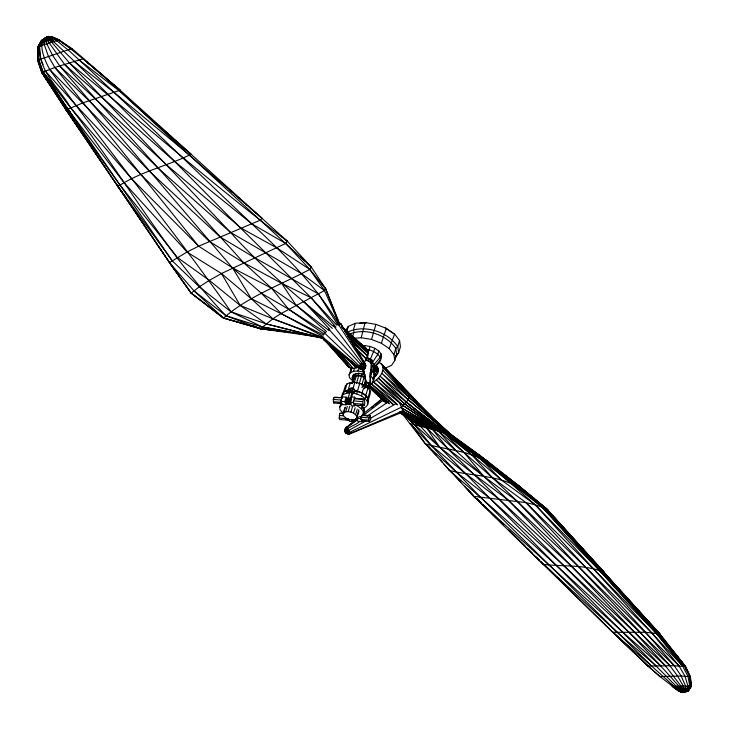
<?xml version="1.0" encoding="UTF-8"?>
<svg xmlns="http://www.w3.org/2000/svg" width="729" height="729" viewBox="0 0 729 729"><rect width="100%" height="100%" fill="white"/><g stroke="black" fill="none" stroke-linecap="round" stroke-linejoin="round"><path stroke-width="1.09" d="M317.634 336.707L260.408 328.761L223.502 318.072L190.943 292.894L169.483 262.668L66.12 109.988L41.808 72.572L37.662 60.27L37.662 47.23L41.416 40.669L47.686 36.587L52.187 36.906L59.049 39.931L71.943 48.57L120.139 90.186L287.381 241.263L311.365 267.178L325.708 288.812L339.623 324.104M341.719 403.593L333.736 402.973L333.244 399.41L334.556 397.132L342.539 397.752L333.8 397.533M348.954 420.278L339.769 419.567L339.176 418.072L339.842 413.343L342.748 413.042M350.221 403.839L347.35 404.094L346.84 400.385L347.414 398.426L348.198 398.007L350.284 398.171L350.822 399.538L352.499 394.006L352.007 392.749L349.747 392.576L348.562 391.072L349.136 389.113L351.141 387.855L353.392 388.028L355.078 390.79L354.504 392.749L352.499 394.006M349.428 404.249L348.927 400.54L349.501 398.59L350.284 398.171L352.007 392.749L354.012 391.491L354.586 389.532M370.305 415.603L369.002 417.881L361.019 417.261L360.992 419.512L368.974 420.132L369.494 421.435L370.797 419.157L370.305 415.603L362.322 414.983M363.334 405.688L362.778 401.615L363.406 399.465L364.272 399.009L364.828 403.082L364.199 405.233L363.334 405.688L354.148 404.978M368.974 420.132L369.002 417.881M363.097 369.639L365.457 381.44L364.108 386.024L368.282 388.32L370.068 383.427L370.441 372.273M370.551 363.397L372.054 360.172L367.097 357.438M369.995 376.939L370.241 372.41M368.282 388.32L370.068 383.427L371.216 362.805L365.767 359.798M401.442 412.049L438.421 431.158L464.054 452.536L492.831 478.087L525.955 502.609L645.648 632.271L674.343 665.714L681.178 676.02L685.588 686.107L685.287 690.864L683.018 692.532L678.672 690.983L659.672 676.321L648.063 666.078L612.324 631.824L648.464 666.397L659.991 676.585L681.178 676.02L690.399 676.722L685.606 666.57L659.882 633.984L546.285 508.523C515.184 482.498 483.4 457.238 450.185 433.946L447.761 432.352M328.843 330.419L296.12 305.241L271.489 288.155L232.569 267.944L198.625 246.192L54.83 67.478L48.314 56.097L44.305 44.624L44.761 39.33L47.312 36.742L41.416 40.669L38.3 46.866L38.692 59.687L43.066 71.87L75.515 120.185M374.633 376.893C378.141 374.46 380.365 368.573 375.845 365.931M397.569 404.677L373.421 381.841C379.955 378.925 387.928 366.878 379.089 362.413M687.811 686.937L687.42 690.928L683.018 692.532L685.442 690.691L688.167 691.119L691.338 686.545L690.399 676.722L689.607 676.476L690.855 686.39L688.167 691.119L683.109 692.541L686.454 690.782L687.037 688.85M488.767 464.182L535.214 504.823L651.553 632.654L679 665.85L684.987 676.138L687.966 686.18L687.42 691.01L683.109 692.541L686.481 690.91L687.93 691.037L690.81 686.481L689.543 676.621L684.558 666.443L656.182 633.264L542.385 507.411L517.954 486.817L488.858 464.045M373.421 381.841L402.763 405.351C406.381 402.745 410.637 398.244 408.814 393.45L381.139 363.443M339.395 325.161C316.668 286.297 284.501 254.539 251.942 223.94C190.624 166.057 130.609 106.789 68.262 49.991C61.746 45.335 56.087 38.746 48.169 36.45L51.823 36.915L59.049 39.931C105.596 74.905 146.292 117.096 191.071 154.247C167.533 166.066 140.323 171.561 118.007 186.442L172.299 260.891L199.318 286.834L231.002 311.839L266.012 323.831L323.339 338.265L262.294 326.938L231.002 311.839C173.174 229.125 108.393 151.413 49.581 69.346C45.034 60.48 40.305 50.456 42.318 40.268L47.203 36.787L41.735 40.487L37.662 47.23L37.762 60.297L41.936 72.618L66.284 110.043L169.729 262.832L191.171 293.113L223.502 318.072L260.262 328.588L273.585 330.219M346.448 401.834L346.075 402.49L345.564 401.196L346.475 399.61M509.863 480.293L547.679 510.355L659.681 634.066L685.451 666.625L690.272 676.767L691.338 686.545L687.966 686.18L686.481 690.91L685.287 690.864L682.909 692.514L683.911 691.256L682.8 692.504L683.027 690.882L681.068 686.18L665.495 665.85L634.43 632.143L508.14 500.058L483.81 476.347L432.607 429.481L400.011 412.341M362.842 360.408L364.518 361.939C367.298 358.431 369.822 352.927 366.651 348.909L341.974 326.647M402.7 412.013L350.476 433.655C346.968 435.742 343.022 431.058 345.674 427.969L357.246 418.592M345.592 428.333L346.794 426.994L347.368 427.486L350.476 433.655L349.893 433.163M346.548 432.78C343.751 431.86 345.664 429.791 346.293 433.336C344.662 432.097 344.443 429.654 345.674 427.969L347.988 431.131L349.073 434.119L346.075 433.154C343.76 430.648 349.209 435.851 350.558 433.254L402.973 410.764L399.911 403.647M322.418 337.336L323.494 339.842L359.224 368.464L362.331 369.649C365.029 368.728 365.074 364.837 363.58 362.86L337.664 323.357M364.327 368.099L364.618 368.564L363.899 369.038L362.814 369.056L363.242 367.507L364.947 367.061L364.965 368.036L364.035 368.236L360.162 366.815L324.141 332.652M364.846 365.794L365.247 364.309L351.096 341.3M366.988 357.082L370.004 346.439L374.888 348.334L378.798 350.995L381.139 354.021C382.743 359.178 378.588 363.552 374.97 366.578M348.198 398.007L349.747 392.576M346.776 331.549L348.289 326.41L355.351 323.284L365.056 322.555L376.027 324.396M355.351 323.284L353.538 329.444L353.911 332.132L352.371 337.381M341.573 398.754L342.348 393.742L344.152 391.427L349.419 389.988M346.603 403.019L346.075 404.823L342.083 404.522L340.835 401.36L342.174 396.822L346.166 397.132L347.405 400.294M343.231 392.949L345.245 386.115L346.968 383.91C352.49 381.048 359.078 382.679 364.391 385.249M341.445 396.813L343.25 394.507L344.152 391.427M353.41 381.632L349.428 377.595L349.045 374.879L351.56 368.163M343.623 413.717L339.96 409.698L339.787 407.074L340.561 404.44L340.68 406.19M346.968 383.91L344.671 391.71L347.186 390.735M365.056 322.555L361.247 337.746L354.103 338.274M349.045 374.879L350.512 372.665L352.052 367.425M339.787 407.074L341.937 403.219M343.25 394.507L346.767 393.141L347.678 390.061M348.034 390.407L350.33 382.597M350.512 372.665L353.592 371.298L354.522 368.154M346.075 404.823L344.826 401.67L346.166 397.132M353.419 381.003L352.134 377.795L353.729 374.332L358.841 373.157L365.329 374.934M352.134 377.795L353.729 374.332M359.051 411.238L356.29 419.011C351.979 421.207 345.983 419.394 343.286 415.457L343.067 413.881L344.972 407.393M351.979 383.6L354.422 376.911C357.903 375.007 362.377 376.155 365.466 378.36M343.067 413.881L345.51 407.192M347.733 399.62L348.371 397.46M352.508 383.399L354.422 376.911M353.155 376.255L355.315 375.298L355.88 373.385M364.391 347.259L364.883 345.601L370.004 346.439M343.915 412.596L345.71 411.803L347.296 406.399M354.303 382.607L356.208 376.118M353.592 371.298L357.839 370.988L359.069 366.787M353.1 388.256L354.823 382.397M354.677 397.232L353.146 402.426L354.567 406.044L351.515 405.807L350.093 402.189L351.615 396.995L354.677 397.232L355.087 398.298L364.272 399.009M355.315 375.298L358.276 375.08L358.841 373.157M345.71 411.803L348.17 411.621L349.756 406.208M356.445 383.5L358.668 375.927M361.247 337.746L371.535 339.432L375.927 324.341L386.297 328.369L394.599 334.019L399.565 340.443L400.449 346.658L398.635 352.818L395.282 357.866M358.276 375.08L361.593 375.626L362.158 373.704M357.839 370.988L362.586 371.763L363.206 369.667M348.17 411.621L350.922 412.067L352.517 406.664M359.197 383.955L361.429 376.383M362.313 408.313L365.84 406.946L367.635 404.631L367.452 401.725L365.293 398.663L361.502 395.911L356.654 393.897L359.752 383.326L359.461 384.247M357.146 417.726L356.918 416.159L353.556 413.088L355.151 407.684M361.83 384.976L364.053 377.403M339.176 418.072L348.362 418.783L349.373 421.344L352.426 421.572L353.036 419.503M374.888 348.334L370.268 359.515M355.661 414.528L357.256 409.115M364.254 385.331L365.53 381.003M361.502 395.911L362.404 392.84L354.686 390.288L353.884 389.286M368.746 385.085L371.836 383.718L373.303 381.513L372.92 378.798L370.751 375.991L372.291 370.751L371.744 365.047L372.537 362.349L377.822 354.321L378.798 350.995M356.918 416.159L358.832 409.662M361.857 387.482L366.405 384.32L366.778 383.053L368.072 383.035L369.002 384.274L368.628 385.55L364.081 388.703M356.29 419.011L357.884 413.607M356.536 417.562L361.848 416.232L363.479 414.136L363.306 411.511L361.356 408.741L362.131 406.108L360.418 404.868M368.008 387.874L370.059 390.799L370.241 393.569L367.945 401.378L367.762 398.599L365.703 395.683L368.008 387.874L366.195 386.561M372.537 362.349L374.168 364.454L374.451 366.496L373.658 369.184L374.843 376.273L373.303 381.513M384.894 368.309L391.591 365.347L394.763 360.563L393.933 354.677L389.222 348.599L381.367 343.25L386.297 328.369M365.293 398.663L366.195 395.592L362.404 392.84M360.627 418.583L356.636 418.282L357.884 421.435L361.866 421.745L360.627 418.583L361.019 417.261M363.306 411.511L364.081 408.878L362.131 406.108M372.92 378.798L374.46 373.558L373.376 367.152L374.168 364.454L380.164 357.347L381.139 354.021M371.836 383.718L372.455 381.622M367.762 398.599L370.059 390.799M363.479 414.136L364.254 411.502L364.081 408.878M367.452 401.725L368.355 398.645L366.195 395.592M378.998 362.65L379.727 360.162M361.866 421.745L362.258 420.423L364.254 420.578M367.635 404.631L368.546 401.561L368.355 398.645M389.222 348.599L394.599 334.019M393.933 354.677L395.783 348.389L397.752 346.603L399.565 340.443M394.763 360.563L396.612 354.267L395.783 348.389C386.115 334.21 364.974 327.449 349.136 334.256M364.108 386.024L365.903 381.13L363.352 368.136M42.127 44.351L43.521 39.667L47.203 36.787L41.735 40.487L38.291 46.948L38.673 59.824L43.057 72.034L67.733 109.232L172.299 260.891L169.483 262.668L191.171 293.113L199.318 286.834L209.332 280.355L221.479 273.53L285.686 243.45L287.381 241.263L281.385 236.333M323.321 338.22L272.865 318.792L251.286 298.726L221.479 273.53L186.988 252.043L124.048 182.678L67.733 109.232L41.936 72.618L37.662 60.27L38.673 59.824L37.662 47.23L41.626 45.572L43.412 39.813L47.312 36.742L43.521 39.667L43.786 41.544M43.111 64.717L40.696 58.73L39.557 46.273L41.735 40.487L47.203 36.787L42.373 40.177L39.448 46.437C38.263 71.096 59.359 88.136 70.667 107.819C123.675 176.099 165.802 253.282 226.017 315.775L260.408 328.761L273.94 330.392M39.448 46.437L41.735 40.487M683.191 692.55L687.93 691.037L689.834 686.189L691.338 686.545L689.543 676.621M683.109 692.541L687.93 691.037L689.844 686.335L687.994 676.394L682.672 666.16L656.182 633.264L593.379 568.738L525.955 502.609L473.659 496.331L425.299 443.761L402.517 414.045M39.557 46.273L42.373 40.177L41.845 45.289L38.3 46.866M38.291 46.948L41.416 40.669M351.797 382.944L352.8 380.921M352.189 382.78L353.182 380.775M351.961 382.935L353 380.902M689.844 686.335L687.42 691.01L689.834 686.189L687.903 685.943M688.167 691.119L690.81 686.481M687.93 691.037L690.855 686.39M345.491 330.62L348.289 326.41M373.376 378.479L374.843 376.273L374.46 373.558L370.478 369.512M395.555 355.861L398.635 352.818L397.752 346.603C387.336 331.367 364.354 324.177 347.478 332.123M253.036 325.69L260.408 328.761L272.865 318.792L281.13 313.516L324.496 290.57L325.708 288.812L320.295 281.713M307.41 263.297L311.365 267.178L309.77 269.375C280.756 284.993 248.607 296.056 223.502 318.072L193.896 290.798L169.729 262.832L66.12 109.988L67.761 108.986L70.531 112.539M45.881 38.746L47.44 36.678L44.706 39.193L47.567 36.632L47.267 38.509L49.271 43.047L64.544 64.389L243.641 262.713L271.489 288.155L288.638 309.233L324.25 334.155M363.17 412.896L364.254 411.502M349.911 389.887L351.806 388.694L352.9 389.505L352.353 391.355L350.212 391.191L349.911 389.887L350.212 391.191M350.048 390.234L350.622 388.994M350.075 390.844L352.216 391.008L352.763 389.158M402.763 405.679L401.633 407.074L350.13 432.069C348.644 435.14 343.487 430.119 345.728 432.671M682.8 692.504L684.166 690.864L683.346 686.126L677.578 676.047L669.951 665.741L640.08 632.152L517.134 501.178L492.831 478.087L471.873 454.887L449.957 435.969M250.074 207.856L262.003 218.308L260.444 220.112L198.625 246.192L186.988 252.043L172.299 260.891M350.585 369.63L351.979 368.081M364.965 368.036L365.776 365.338L364.792 363.233L340.808 323.576L338.93 323.002M370.733 363.343L371.216 362.805M190.943 292.894L223.302 317.853L260.262 328.588L261.72 327.029M374.451 366.496L380.574 360.272L380.164 357.347C377.139 352.49 371.453 349.966 365.949 349.255M45.526 70.704L41.808 72.572L54.83 67.478L83.07 58.776L120.139 90.186L82.951 102.862L66.12 109.988L90.779 144.069M362.477 414.391L382.525 398.289M41.626 45.572L44.305 44.624L43.412 39.813L52.187 36.906L60.106 41.189M322.063 336.506L359.78 368.181L360.208 369.175L362.814 369.056L365.12 367.471L365.739 366.45L364.792 363.233L361.948 363.288L360.336 364.4L358.759 367.389L359.224 368.464L360.427 368.838M346.703 427.394L354.668 421.116M371.489 407.876L373.266 406.481M375.034 405.087L381.231 400.203M44.305 44.624L59.049 39.931M38.673 59.824L71.943 48.57M83.07 58.776L83.707 58.284M357.228 420.004C354.303 422.774 343.031 428.005 345.701 432.507M363.498 415.248L384.092 399.61M120.094 184.601L117.806 186.323L125.898 197.277M685.442 690.691L682.909 692.514L684.166 690.864L685.287 690.864L683.346 686.126L672.174 686.299L678.672 690.983L684.166 690.864L681.068 686.18M362.231 386.206L366.778 383.053M368.628 385.55L367.325 385.568L363.498 388.229L362.085 393.059L354.494 390.58M364.618 368.564L362.331 369.649L361.147 368.628L362.258 366.514L364.555 365.42L365.411 365.694L364.035 368.236L359.78 368.181L361.238 365.42L362.732 364.4L365.357 364.345M365.457 381.44L370.068 383.427M359.497 421.198C357.903 425.089 343.077 427.622 346.33 433.181M366.96 416.177L388.439 401.734M365.885 420.925L345.537 432.188M370.76 418.127L396.12 403.611M37.662 60.27L40.696 58.73M333.736 402.973L334.493 402.572M355.087 398.298L354.23 398.754L363.406 399.465M347.35 404.094L348.134 403.675M353.756 420.405L356.627 420.15M362.258 420.423L361.502 420.824L369.494 421.435M686.454 690.782L683.018 692.532L686.481 690.91L685.588 686.107L683.346 686.126M358.194 366.979C354.968 368.81 350.038 369.375 347.642 365.976M464.573 486.225L473.659 496.331L612.807 632.316L645.648 632.271L659.882 633.984L546.012 509.225L494.672 468.683M341.418 404.978L343.013 404.358M648.063 666.078L674.343 665.714L685.606 666.57L674.981 653.512M364.3 367.607C363.261 370.751 365.393 364.773 361.948 363.288L333.344 325.544M359.825 323.284L366.322 322.801M362.14 345.801L364.883 345.601M346.767 393.141L349.592 393.013M345.674 403.693L350.731 403.902M372.054 360.172L367.516 358.003M685.588 686.107L687.966 686.18M362.641 368.646L363.452 368.701M347.414 398.426L349.501 398.59M345.737 400.002L351.178 400.431M333.244 399.41L341.227 400.03L341.199 402.28L333.217 401.67M346.84 400.385L348.927 400.54M362.778 401.615L353.592 400.904L353.565 403.483L362.75 404.194M345.564 401.196L351.013 401.624M340.835 401.36L344.826 401.67M350.093 402.189L353.146 402.426M345.71 402.226L351.159 402.654M349.346 402.745L351.524 402.909M346.813 402.727L348.899 402.891M337.481 402.809L340.479 403.037M361.137 404.996L364.199 405.233M339.842 413.343L343.924 413.653M361.575 415.384L369.557 416.004M339.213 415.494L343.295 415.803M355.387 418.792L357.565 418.965L357.42 417.936M355.752 419.057L357.93 419.23M345.737 419.503L348.799 419.74M260.262 328.588L263.634 328.888M265.875 329.098L268.117 329.298M276.2 330.665L279.581 331.066M281.841 331.34L285.23 331.741M287.481 332.014L289.741 332.287M276.92 330.629L279.134 330.902M282.469 331.312L284.693 331.586M288.019 331.996L290.242 332.26M48.169 36.45L52.023 37.033L58.73 40.177L71.433 48.971M596.331 564.355L603.958 572.055L547.679 510.355L523.103 490.699C502.099 474.615 473.713 476.793 449.192 470.369L444.043 464.327M289.987 331.75L262.294 326.938L226.017 315.775L193.896 290.798M292.211 332.132L297.751 333.098M299.965 333.481L302.18 333.873M353.547 393.314L356.654 393.897M412.568 425.7L425.299 443.761C445.2 449.829 467.335 449.966 485.332 461.439M339.049 323.202L340.808 323.576L341.883 326.082M525.955 502.609C533.409 504.359 541.246 505.962 547.679 510.355L518.164 485.323C471.745 449.346 421.945 417.671 378.315 378.169L404.695 403.875L490.681 466.041L521.49 489.223M336.643 325.098L311.046 297.714L265.766 252.817C192.492 181.494 122.909 106.097 48.059 36.477L52.187 36.906L58.73 40.177M323.22 338.466L266.012 323.831L240.187 305.442L209.332 280.355L177.439 257.547L120.012 185.057L66.284 110.043L41.808 72.572L67.761 108.986M48.059 36.477L51.03 37.37L54.256 41.562L48.515 38.127L47.686 36.587L47.103 38.309L47.567 36.632L46.009 38.91L46.784 43.822L52.278 54.803L59.678 65.902L232.569 267.944L261.41 293.268L281.13 313.516L322.947 336.424M682.462 663.691L685.606 666.57L658.56 633.747L546.012 509.225M362.832 369.129L363.899 369.038L363.862 367.079M323.685 337.582L272.865 318.792L240.187 305.442L221.479 273.53M371.535 339.432L381.367 343.25M362.586 371.763L364.4 372.464M361.593 375.626L364.755 376.857M350.922 412.067L353.556 413.088M656.364 630.995L659.882 633.984L608.606 577.723L610.838 580.293M354.422 404.795L357.93 406.253L361.356 408.741M448.973 435.495L401.533 411.967M352.9 389.505L351.806 388.694M45.316 71.032L76.18 105.441L140.788 174.523L209.278 241.381L243.641 262.713L281.567 283.271L311.046 297.714L335.96 327.23M400.166 412.186L438.421 431.158L444.079 433.154L471.873 454.887L501.652 480.201L535.214 504.823L599.284 570.333L658.56 633.747L685.451 666.625M376.219 366.887L377.385 367.471L375.809 365.931M323.567 335.039L251.286 298.726L232.569 267.944M603.676 572.21C584.658 564.173 563.307 566.861 543.233 564.319L508.55 530.001M399.383 412.049L432.607 429.481L438.421 431.158L456.044 450.577M448.964 435.441L402.126 410.646L444.079 433.154L464.054 452.536L483.81 476.347L517.134 501.178L585.806 567.435L651.553 632.654L682.672 666.16M678.772 686.262L682.69 692.504L683.027 690.882C624.635 624.252 559.836 563.517 499.037 499.128L447.925 448.854L432.607 429.481L410.272 423.604L480.703 497.47L651.963 666.379L674.161 686.445L682.353 692.514L489.861 498.317L439.724 447.26L420.742 426.602L414.637 421.754M366.058 357.821L372.018 361.101M365.429 359.151L371.389 362.441M364.555 385.714L368.719 388.01M400.157 412.887L426.702 427.987L447.925 448.854L483.81 476.347M477.349 454.094L487.282 461.475M679.565 690.992L682.244 692.523L680.011 690.636L682.462 692.504L681.15 690.582L682.581 692.504L674.161 686.445L678.672 690.983M441.136 430.848L401.943 408.094L451.506 437.327M443.095 431.987L446.039 433.691M261.41 293.268L288.638 309.233L325.763 332.697M402.672 413.78L409.397 417.763M411.32 418.893L426.702 427.987L439.724 447.26L474.661 474.843L508.14 500.058L578.607 566.661L679 665.85M544.408 507.366L546.285 508.523L603.958 572.055M513.708 482.525L518.164 485.323L534.12 499.001M448.417 435.24L404.695 403.875L376.31 379.946L402.763 405.351L444.089 432.306M445.966 433.527L449.72 435.978M359.552 343.359L366.651 348.909L352.116 336.215M400.339 413.161L420.742 426.602L410.728 419.467M402.763 405.351L465.867 447.633M49.772 37.744L47.941 36.505L51.759 42.3L69.428 62.922L230.601 232.487C261.629 267.361 297.614 297.058 333.618 326.546M385.286 327.986L392.703 333.035M62.776 43.047L64.553 44.278M481.842 459.297L457.593 442.385L406.345 402.198L380.028 376.128L456.873 440.416L486.462 460.446L497.479 469.594M483.701 460.591L492.877 467.243L486.571 462.55M471.417 451.543L475.117 454.149M450.24 436.543L465.694 447.615M468.419 449.556L473.868 453.456M476.593 455.406L482.033 459.297M672.375 686.463L678.571 690.901L682.244 692.523L678.571 690.901L676.166 688.823M362.996 393.715L365.703 395.683M339.76 325.025L324.496 290.57L301.706 273.721L230.601 232.487L157.701 167.725L54.83 67.478M458.149 442.047L462.705 445.419M466.35 448.125L542.385 507.411L659.681 634.066M449.875 434.165L451.688 435.523M458.049 440.298L462.596 443.706M463.243 445.665L466.77 448.317M471.18 451.634L480.001 458.249L501.652 480.201M374.041 374.569L375.772 375.872L374.123 374.378M494.663 468.619L508.077 478.917M79.206 60.024L119.31 90.888L311.365 267.178M464.528 444.991L450.185 433.946L381.805 373.221L408.067 399.829L454.632 437.819L486.462 460.446L489.615 463.626L521.818 488.357L546.285 508.523L553.12 516.123M406.345 402.198C452.618 439.432 501.643 473.039 548.026 510.136L523.477 490.435L491.027 465.776L457.858 442.175L454.632 437.819L409.097 397.46L382.853 370.277M74.312 61.482L114.325 92.619L189.877 155.505L262.003 218.308M287.381 241.263C212.768 184.209 141.854 122.645 69.428 62.922M373.239 371.963L376.747 374.715L373.54 371.662M373.485 369.667L377.768 373.057L373.649 369.12L373.376 367.152L371.744 365.047M52.023 37.033L56.753 40.815M680.011 690.636L682.353 692.514M528.525 494.936L530.275 496.34M371.316 383.736L397.378 404.85M373.986 367.817L378.36 371.371L373.931 366.541M489.041 462.915L500.477 472.237M502.235 473.677L503.994 475.108M501.716 473.112L504.258 475.226M505.953 476.629L507.648 478.033M369.366 384.876L392.803 404.395M351.068 360.983L358.732 367.407M87.444 62.676L90.022 64.845M92.61 67.022L120.139 90.186M51.759 42.3L47.267 38.509L47.686 36.587L48.515 38.127M676.466 686.354L681.879 690.91L682.581 692.504M670.379 683.893L672.102 685.342M347.195 433.664C348.909 434.511 344.179 427.085 345.245 430.42L345.109 431.832M535.806 500.44L538.321 502.6M449.192 470.369C523.249 533.336 593.707 600.35 665.495 665.85M656.483 666.197L617.244 632.417L542.695 563.353L552.573 572.712M672.958 686.062L674.562 687.447M64.544 64.389L174.65 161.419L251.942 223.94L285.686 243.45L309.77 269.375L325.708 288.812L339.851 324.988M326.601 331.64L296.12 305.241L281.567 283.271M368.528 385.914L388.593 403.347M651.963 666.379L612.807 632.316L571.026 591.219M341.865 327.248L345.282 330.237M346.986 331.731L348.699 333.226M350.695 341.245L367.717 356.117L346.065 332.861M229.626 189.941L232.177 192.183M234.738 194.424L246.666 204.867M153.855 121.479L156.398 123.711M158.931 125.944L171.616 137.116M174.996 140.096L191.071 154.247M439.724 447.26L404.112 415.32M661.003 666.014L622.985 632.316L473.659 496.331M352.872 337.117L356.271 340.133M357.975 341.646L364.773 347.678M356.435 350.166L366.468 359.078L353.046 345.318M680.722 690.955L682.462 692.504M618.948 637.829L612.324 631.824L648.464 666.397M620.607 639.333L630.549 648.345M59.678 65.902L166.176 164.535L241.263 228.232L276.838 247.887L309.77 269.375L324.496 290.57M369.056 387.072L385.523 402.153M425.299 443.761L456.236 472.055L489.861 498.317L563.881 565.668L669.951 665.741M344.115 328.925L367.817 350.831L342.019 326.783M484.366 459.58L480.238 455.743L454.632 437.819L450.185 433.946L409.352 395.282L383.089 367.525L409.097 397.46M369.257 384.948L389.568 403.884M368.446 386.06L386.397 402.845M477.213 498.754L479.709 501.087M371.252 383.791L393.095 404.231M332.306 328.433L303.583 301.423L329.754 329.308M368.209 386.425L384.593 401.889M557.512 577.386L559.152 578.954M344.708 330.911L368.181 353.292L344.052 329.171M369.503 386.962L376.893 394.034M373.613 366.796L378.36 371.371M369.366 386.935L379.845 397.114M381.458 398.681L383.873 401.032M374.578 365.985L378.497 369.803L374.715 365.821M674.343 665.714L571.281 566.096L499.037 499.128L465.439 473.476L431.541 445.629L414.792 425.18L407.976 417.899M301.086 257.082L305.041 260.964M477.112 498.864L481.158 502.846L477.094 498.873M488.448 510.008L482.78 504.432L489.195 510.847M491.683 513.189L495.729 517.171M500.586 521.955L503.019 524.342M509.498 530.712L524.88 545.839M527.304 548.226L532.17 553.001M536.216 556.983L539.451 560.173M541.073 561.758L570.087 590.308M418.947 404.741L409.352 395.282L382.506 365.183L431.832 416.97M421.344 407.101L426.939 412.623M430.137 415.776L431.741 417.353M347.724 336.361L367.717 356.117M375.052 365.393L378.169 368.473L375.08 365.329M491.61 513.234L496.449 518.027M499.675 521.217L503.712 525.208M49.581 69.346L149.235 171.033L219.939 236.843L254.703 257.702L318.509 293.969L338.138 325.435M198.625 246.192L131.585 178.742L70.667 107.819L43.057 72.034M343.641 355.114L356.208 367.89L348.17 358.695M437.391 422.647L438.986 424.269M408.814 393.45L392.156 376.064M382.935 366.432L385.24 368.838M332.397 346.393L353.337 368.482L336.634 349.209M362.96 360.29L364.518 361.939M644.035 617.7L646.35 620.197M651.744 626.011L653.284 627.669M456.299 476.775L457.821 478.424M467.726 489.123L473.057 494.882M581.724 548.572L584.804 551.899M588.649 556.054L590.18 557.712M325.626 340.762L350.786 368.245L329.153 343.323M602.482 571.007L606.309 575.208L594.126 561.722M422.319 408.286L407.529 392.12L408.969 393.879M326.619 341.901L328.879 344.389M331.905 347.715L334.921 351.041M337.19 353.538L347.004 364.336M554.641 517.809L572.11 537.237M575.145 540.608L586.535 553.275M588.813 555.808L591.848 559.189M612.351 581.979L620.707 591.274M622.229 592.959L625.263 596.34M629.063 600.559L639.697 612.378M642.732 615.759L644.254 617.445M648.81 622.511L654.123 628.425M656.401 630.959L658.679 633.492M454.732 475.281L460.792 482.015M169.483 262.668L171.725 265.146M328.478 328.897L364.518 368.61L365.448 367.498L365.776 365.338L365.247 364.309M489.296 464.491L521.818 488.357L523.477 490.435L491.027 465.776L489.615 463.626L457.593 442.385L456.618 441.118M322.865 338.165L348.754 367.206L325.581 340.826M679.537 660.264L680.995 661.978M428.588 446.212L430.055 447.934M432.261 450.522L435.942 454.841M440.362 460.017L442.567 462.605M660.802 636.098L662.224 637.839M663.636 639.579L673.56 651.772M660.784 636.144L662.187 637.921M663.59 639.688L664.994 641.465M666.397 643.233L668.502 645.894M679.738 660.064L684.649 666.27M49.271 43.047L46.009 38.91L47.44 36.678L44.761 39.33L46.784 43.822M43.066 71.87L53.527 85.165M354.686 390.288L355.078 390.79M366.405 384.32L367.325 385.568M76.809 122.053L78.103 123.921M342.247 326.92L343.423 328.834M344.607 330.756L346.968 334.593M348.143 336.506L349.911 339.386M685.643 668.311L686.636 670.352M334.183 311.857L339.577 324.123M354.012 391.491L354.504 392.749M349.136 389.113L349.628 390.37M348.562 391.072L349.054 392.33M355.305 419.202L355.843 420.569M351.715 419.767L352.426 421.572M363.197 368.938L365.903 381.13M353.565 378.187L353.793 379.763"/></g></svg>
